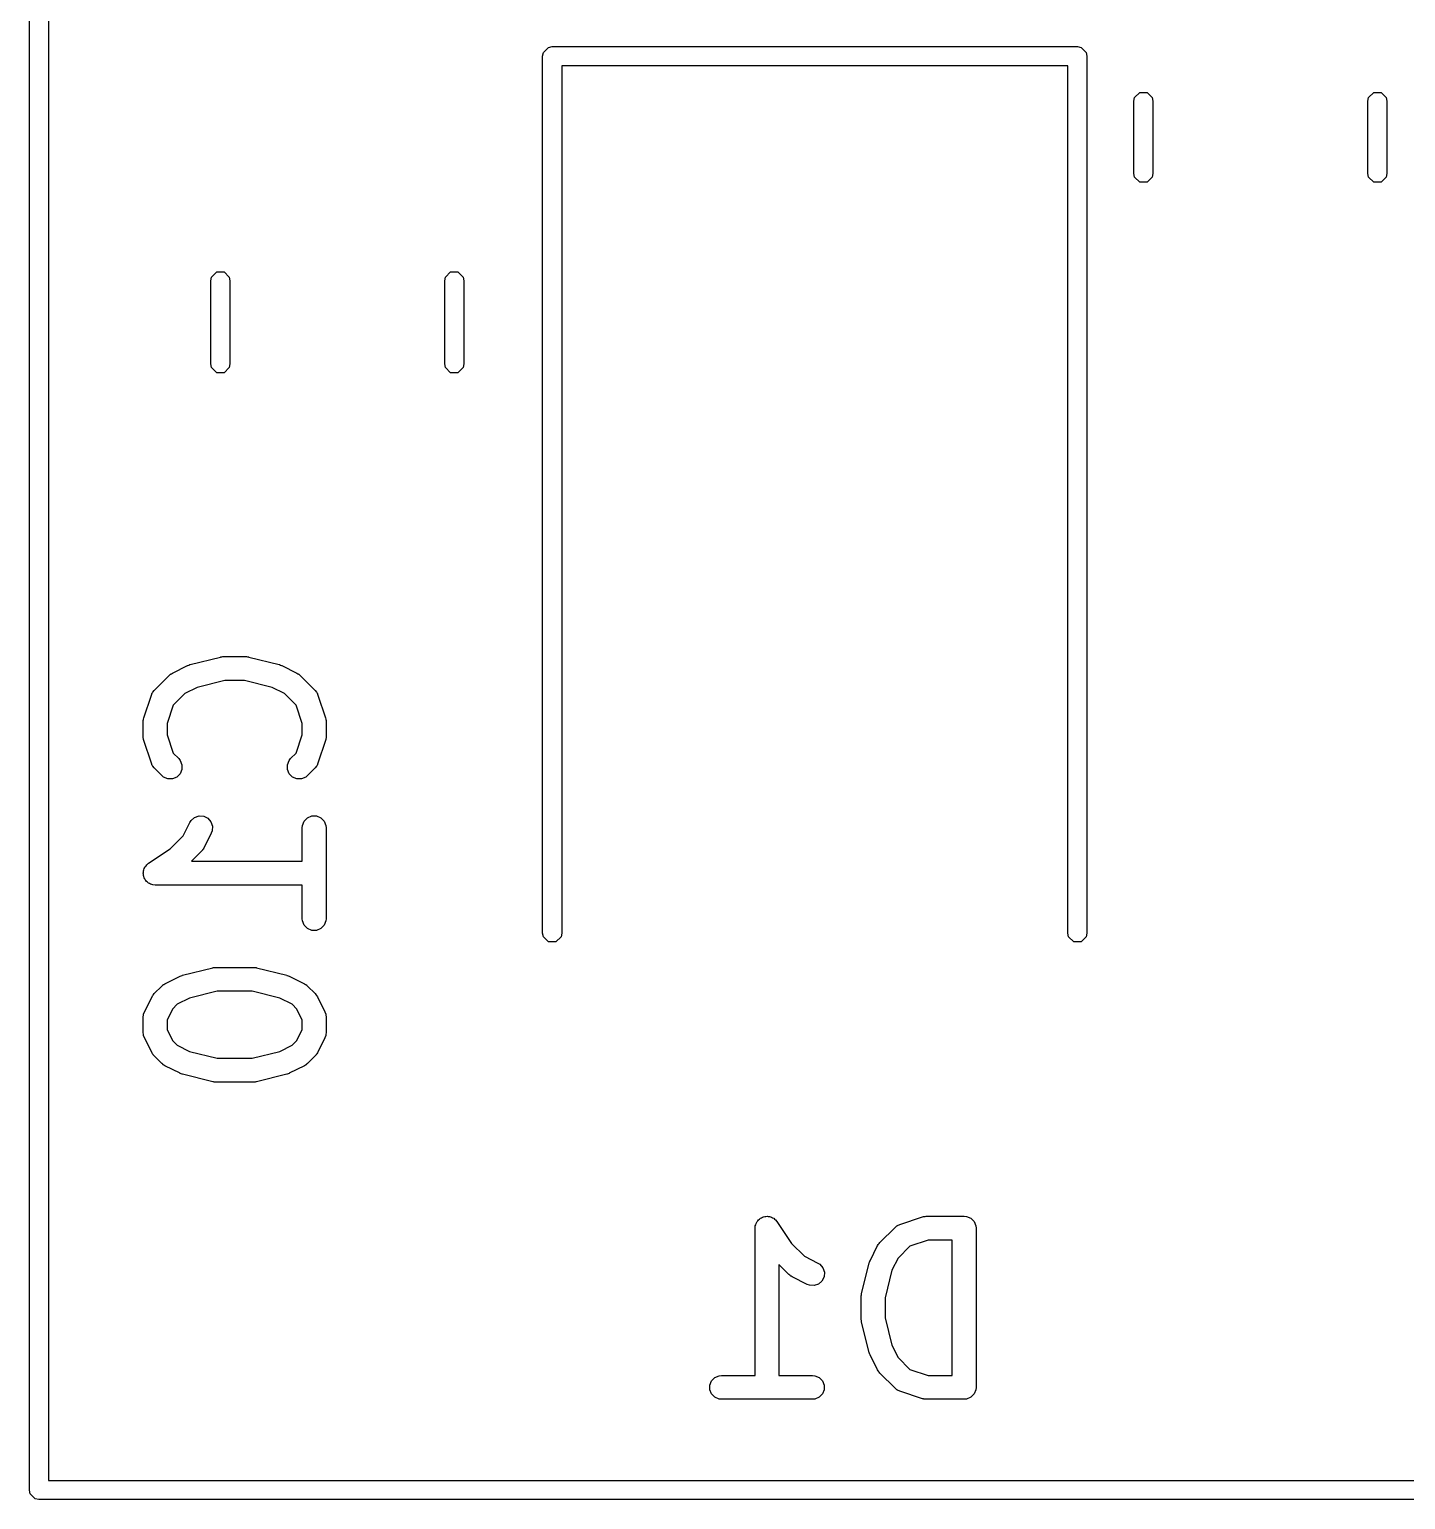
# Model space of a CAD drawing. Extents: x -0.08 to 2.06, y -0.11 to 2.56.
# Drawn here: x -0.0762 to 0.2643, y 0.978 to 1.3417 of the extents above; entities that cross this region are included whole.
import ezdxf

# ---------------------------------------------------------------- set-up
doc = ezdxf.new("R2010")
doc.units = 0
doc.header["$MEASUREMENT"] = 0
doc.layers.add('BLACK', color=7, linetype='CONTINUOUS')

msp = doc.modelspace()

# ---------------------------------------------------------------- linework, layer by layer
at = {"layer": 'BLACK', "linetype": 'CONTINUOUS'}
for p, q in [((-0.07618, 0.98031), (-0.07618, 1.52756)), ((-0.07146, 1.5252), (-0.07146, 0.98268)), ((0.05079, 1.33504), (0.05097, 1.33594)), ((0.05079, 1.11811), (0.05079, 1.33504)), ((0.05097, 1.33594), (0.05225, 1.33722)), ((0.05225, 1.33722), (0.05315, 1.3374)), ((0.05315, 1.3374), (0.18307, 1.3374)), ((0.18307, 1.3374), (0.18397, 1.33722)), ((0.18397, 1.33722), (0.18525, 1.33594)), ((0.18525, 1.33594), (0.18543, 1.33504)), ((0.18543, 1.33504), (0.18543, 1.11811)), ((0.18071, 1.33268), (0.05551, 1.33268)), ((0.05551, 1.33268), (0.05551, 1.11811)), ((0.18071, 1.11811), (0.18071, 1.33268)), ((0.19705, 1.3239), (0.19723, 1.3248)), ((0.19723, 1.3248), (0.19851, 1.32608)), ((0.19851, 1.32608), (0.20031, 1.32608)), ((0.20031, 1.32608), (0.20159, 1.3248)), ((0.20159, 1.3248), (0.20177, 1.3239)), ((0.25492, 1.3239), (0.2551, 1.3248)), ((0.2551, 1.3248), (0.25638, 1.32608)), ((0.25638, 1.32608), (0.25819, 1.32608)), ((0.25819, 1.32608), (0.25947, 1.3248)), ((0.25947, 1.3248), (0.25965, 1.3239)), ((0.19705, 1.30602), (0.19705, 1.3239)), ((0.20177, 1.3239), (0.20177, 1.30602)), ((0.25492, 1.30602), (0.25492, 1.3239)), ((0.25965, 1.3239), (0.25965, 1.30602)), ((0.19723, 1.30512), (0.19705, 1.30602)), ((0.20177, 1.30602), (0.20159, 1.30512)), ((0.2551, 1.30512), (0.25492, 1.30602)), ((0.25965, 1.30602), (0.25947, 1.30512)), ((0.19851, 1.30384), (0.19723, 1.30512)), ((0.20031, 1.30384), (0.19851, 1.30384)), ((0.20159, 1.30512), (0.20031, 1.30384)), ((0.25638, 1.30384), (0.2551, 1.30512)), ((0.25819, 1.30384), (0.25638, 1.30384)), ((0.25947, 1.30512), (0.25819, 1.30384)), ((-0.0313, 1.27948), (-0.03112, 1.28038)), ((-0.03112, 1.28038), (-0.02984, 1.28166)), ((-0.02984, 1.28166), (-0.02803, 1.28166)), ((-0.02803, 1.28166), (-0.02675, 1.28038)), ((-0.02675, 1.28038), (-0.02657, 1.27948)), ((0.02657, 1.27948), (0.02675, 1.28038)), ((0.02675, 1.28038), (0.02803, 1.28166)), ((0.02803, 1.28166), (0.02984, 1.28166)), ((0.02984, 1.28166), (0.03112, 1.28038)), ((0.03112, 1.28038), (0.0313, 1.27948)), ((-0.0313, 1.25891), (-0.0313, 1.27948)), ((-0.02657, 1.27948), (-0.02657, 1.25891)), ((0.02657, 1.25891), (0.02657, 1.27948)), ((0.0313, 1.27948), (0.0313, 1.25891)), ((-0.03112, 1.258), (-0.0313, 1.25891)), ((-0.02657, 1.25891), (-0.02675, 1.258)), ((0.02675, 1.258), (0.02657, 1.25891)), ((0.0313, 1.25891), (0.03112, 1.258)), ((-0.02984, 1.25672), (-0.03112, 1.258)), ((-0.02803, 1.25672), (-0.02984, 1.25672)), ((-0.02675, 1.258), (-0.02803, 1.25672)), ((0.02803, 1.25672), (0.02675, 1.258)), ((0.02984, 1.25672), (0.02803, 1.25672)), ((0.03112, 1.258), (0.02984, 1.25672)), ((-0.03643, 1.18453), (-0.02893, 1.1864)), ((-0.02893, 1.1864), (-0.02883, 1.18642)), ((-0.02883, 1.18642), (-0.02879, 1.18644)), ((-0.02879, 1.18644), (-0.02857, 1.18646)), ((-0.02857, 1.18646), (-0.02836, 1.18649)), ((-0.02836, 1.18649), (-0.02831, 1.18648)), ((-0.02831, 1.18648), (-0.02821, 1.18649)), ((-0.02821, 1.18649), (-0.02259, 1.18649)), ((-0.02259, 1.18649), (-0.02249, 1.18648)), ((-0.02249, 1.18648), (-0.02245, 1.18649)), ((-0.02245, 1.18649), (-0.02223, 1.18646)), ((-0.02223, 1.18646), (-0.02201, 1.18644)), ((-0.02201, 1.18644), (-0.02197, 1.18642)), ((-0.02197, 1.18642), (-0.02187, 1.1864)), ((-0.02187, 1.1864), (-0.01437, 1.18453)), ((-0.04132, 1.18206), (-0.04127, 1.18212)), ((-0.04127, 1.18212), (-0.04118, 1.18218)), ((-0.04118, 1.18218), (-0.0411, 1.18225)), ((-0.0411, 1.18225), (-0.04103, 1.18228)), ((-0.04103, 1.18228), (-0.04078, 1.18243)), ((-0.04078, 1.18243), (-0.03703, 1.18431)), ((-0.03703, 1.18431), (-0.03699, 1.18432)), ((-0.03699, 1.18432), (-0.03697, 1.18433)), ((-0.03697, 1.18433), (-0.03673, 1.18442)), ((-0.03673, 1.18442), (-0.03649, 1.18451)), ((-0.03649, 1.18451), (-0.03647, 1.18451)), ((-0.03647, 1.18451), (-0.03643, 1.18453)), ((-0.01437, 1.18453), (-0.01433, 1.18451)), ((-0.01433, 1.18451), (-0.01431, 1.18451)), ((-0.01431, 1.18451), (-0.01407, 1.18442)), ((-0.01407, 1.18442), (-0.01383, 1.18433)), ((-0.01383, 1.18433), (-0.01381, 1.18432)), ((-0.01381, 1.18432), (-0.01377, 1.18431)), ((-0.01377, 1.18431), (-0.01002, 1.18243)), ((-0.01002, 1.18243), (-0.00977, 1.18228)), ((-0.00977, 1.18228), (-0.0097, 1.18225)), ((-0.0097, 1.18225), (-0.00962, 1.18218)), ((-0.00962, 1.18218), (-0.00953, 1.18212)), ((-0.00953, 1.18212), (-0.00948, 1.18206)), ((-0.0453, 1.17813), (-0.04155, 1.18188)), ((-0.04155, 1.18188), (-0.04132, 1.18206)), ((-0.03468, 1.17888), (-0.03771, 1.17736)), ((-0.02785, 1.18059), (-0.03468, 1.17888)), ((-0.02295, 1.18059), (-0.02785, 1.18059)), ((-0.01612, 1.17888), (-0.02295, 1.18059)), ((-0.01309, 1.17736), (-0.01612, 1.17888)), ((-0.00948, 1.18206), (-0.00925, 1.18188)), ((-0.00925, 1.18188), (-0.0055, 1.17813)), ((-0.04789, 1.17135), (-0.04601, 1.17697)), ((-0.04601, 1.17697), (-0.04578, 1.1775)), ((-0.04578, 1.1775), (-0.04571, 1.17758)), ((-0.04571, 1.17758), (-0.04567, 1.17768)), ((-0.04567, 1.17768), (-0.0453, 1.17813)), ((-0.03771, 1.17736), (-0.04063, 1.17445)), ((-0.01017, 1.17445), (-0.01309, 1.17736)), ((-0.0055, 1.17813), (-0.00514, 1.17768)), ((-0.00514, 1.17768), (-0.00509, 1.17758)), ((-0.00509, 1.17758), (-0.00503, 1.1775)), ((-0.00503, 1.1775), (-0.00479, 1.17697)), ((-0.00479, 1.17697), (-0.00291, 1.17135)), ((-0.04795, 1.17106), (-0.04789, 1.17135)), ((-0.04063, 1.17445), (-0.04213, 1.16994)), ((-0.00867, 1.16994), (-0.01017, 1.17445)), ((-0.00291, 1.17135), (-0.00285, 1.17106)), ((-0.04804, 1.17042), (-0.04801, 1.17071)), ((-0.04804, 1.16667), (-0.04804, 1.17042)), ((-0.04802, 1.17079), (-0.04799, 1.17089)), ((-0.04801, 1.17071), (-0.04802, 1.17079)), ((-0.04799, 1.17089), (-0.04798, 1.17099)), ((-0.04798, 1.17099), (-0.04795, 1.17106)), ((-0.04213, 1.16994), (-0.04213, 1.16715)), ((-0.00867, 1.16715), (-0.00867, 1.16994)), ((-0.00285, 1.17106), (-0.00282, 1.17099)), ((-0.00282, 1.17099), (-0.00281, 1.17089)), ((-0.00281, 1.17089), (-0.00279, 1.17079)), ((-0.00279, 1.17079), (-0.00279, 1.17071)), ((-0.00279, 1.17071), (-0.00276, 1.17042)), ((-0.00276, 1.17042), (-0.00276, 1.16667)), ((-0.04801, 1.16638), (-0.04804, 1.16667)), ((-0.04802, 1.1663), (-0.04801, 1.16638)), ((-0.04799, 1.1662), (-0.04802, 1.1663)), ((-0.04798, 1.16609), (-0.04799, 1.1662)), ((-0.04795, 1.16602), (-0.04798, 1.16609)), ((-0.04789, 1.16573), (-0.04795, 1.16602)), ((-0.04601, 1.16011), (-0.04789, 1.16573)), ((-0.04213, 1.16715), (-0.04063, 1.16264)), ((-0.01017, 1.16264), (-0.00867, 1.16715)), ((-0.00291, 1.16573), (-0.00479, 1.16011)), ((-0.00285, 1.16602), (-0.00291, 1.16573)), ((-0.00282, 1.16609), (-0.00285, 1.16602)), ((-0.00281, 1.1662), (-0.00282, 1.16609)), ((-0.00279, 1.1663), (-0.00281, 1.1662)), ((-0.00276, 1.16667), (-0.00279, 1.16638)), ((-0.00279, 1.16638), (-0.00279, 1.1663)), ((-0.04063, 1.16264), (-0.03925, 1.16126)), ((-0.03925, 1.16126), (-0.03888, 1.16081)), ((-0.03888, 1.16081), (-0.03844, 1.15974)), ((-0.01236, 1.15974), (-0.01192, 1.16081)), ((-0.01192, 1.16081), (-0.01155, 1.16126)), ((-0.01155, 1.16126), (-0.01017, 1.16264)), ((-0.04578, 1.15958), (-0.04601, 1.16011)), ((-0.04571, 1.1595), (-0.04578, 1.15958)), ((-0.04567, 1.1594), (-0.04571, 1.1595)), ((-0.0453, 1.15895), (-0.04567, 1.1594)), ((-0.04342, 1.15708), (-0.0453, 1.15895)), ((-0.04298, 1.15671), (-0.04342, 1.15708)), ((-0.04191, 1.15627), (-0.04298, 1.15671)), ((-0.0397, 1.15671), (-0.04076, 1.15627)), ((-0.03888, 1.15753), (-0.0397, 1.15671)), ((-0.03844, 1.15859), (-0.03888, 1.15753)), ((-0.03844, 1.15974), (-0.03844, 1.15859)), ((-0.01236, 1.15859), (-0.01236, 1.15974)), ((-0.01192, 1.15753), (-0.01236, 1.15859)), ((-0.01111, 1.15671), (-0.01192, 1.15753)), ((-0.01004, 1.15627), (-0.01111, 1.15671)), ((-0.00782, 1.15671), (-0.00889, 1.15627)), ((-0.00738, 1.15708), (-0.00782, 1.15671)), ((-0.0055, 1.15895), (-0.00738, 1.15708)), ((-0.00514, 1.1594), (-0.0055, 1.15895)), ((-0.00509, 1.1595), (-0.00514, 1.1594)), ((-0.00503, 1.15958), (-0.00509, 1.1595)), ((-0.00479, 1.16011), (-0.00503, 1.15958)), ((-0.04076, 1.15627), (-0.04191, 1.15627)), ((-0.00889, 1.15627), (-0.01004, 1.15627)), ((-0.03648, 1.14549), (-0.03617, 1.14598)), ((-0.03617, 1.14598), (-0.0353, 1.14673)), ((-0.0353, 1.14673), (-0.03421, 1.1471)), ((-0.03421, 1.1471), (-0.03306, 1.14702)), ((-0.03306, 1.14702), (-0.03203, 1.1465)), ((-0.03203, 1.1465), (-0.03127, 1.14563)), ((-0.00861, 1.14475), (-0.00817, 1.14581)), ((-0.00817, 1.14581), (-0.00736, 1.14662)), ((-0.00736, 1.14662), (-0.00629, 1.14707)), ((-0.00629, 1.14707), (-0.00514, 1.14707)), ((-0.00514, 1.14707), (-0.00408, 1.14662)), ((-0.00408, 1.14662), (-0.00326, 1.14581)), ((-0.00326, 1.14581), (-0.00282, 1.14475)), ((-0.04134, 1.13897), (-0.03814, 1.14217)), ((-0.03814, 1.14217), (-0.03648, 1.14549)), ((-0.0312, 1.14285), (-0.03307, 1.1391)), ((-0.03127, 1.14563), (-0.03091, 1.14454)), ((-0.03099, 1.14339), (-0.0312, 1.14285)), ((-0.03091, 1.14454), (-0.03099, 1.14339)), ((-0.00867, 1.14417), (-0.00861, 1.14475)), ((-0.00867, 1.13587), (-0.00867, 1.14417)), ((-0.00282, 1.14475), (-0.00276, 1.14417)), ((-0.00276, 1.14417), (-0.00276, 1.12167)), ((-0.04672, 1.13538), (-0.04134, 1.13897)), ((-0.03344, 1.13856), (-0.03362, 1.13833)), ((-0.03338, 1.13861), (-0.03344, 1.13856)), ((-0.03332, 1.1387), (-0.03338, 1.13861)), ((-0.03326, 1.13878), (-0.03332, 1.1387)), ((-0.03323, 1.13885), (-0.03326, 1.13878)), ((-0.03307, 1.1391), (-0.03323, 1.13885)), ((-0.04733, 1.13477), (-0.04717, 1.13501)), ((-0.04717, 1.13501), (-0.04673, 1.13537)), ((-0.04673, 1.13537), (-0.04673, 1.13538)), ((-0.04673, 1.13538), (-0.04673, 1.13538)), ((-0.04673, 1.13538), (-0.04672, 1.13538)), ((-0.03362, 1.13833), (-0.03608, 1.13587)), ((-0.03608, 1.13587), (-0.00867, 1.13587)), ((-0.04804, 1.13292), (-0.04798, 1.13321)), ((-0.04798, 1.13264), (-0.04804, 1.13292)), ((-0.04798, 1.1335), (-0.04787, 1.13377)), ((-0.04798, 1.13321), (-0.04798, 1.1335)), ((-0.04798, 1.13234), (-0.04798, 1.13264)), ((-0.04787, 1.13208), (-0.04798, 1.13234)), ((-0.04787, 1.13377), (-0.04781, 1.13405)), ((-0.04782, 1.13179), (-0.04787, 1.13208)), ((-0.04765, 1.13155), (-0.04782, 1.13179)), ((-0.04781, 1.13405), (-0.04765, 1.13429)), ((-0.04765, 1.13429), (-0.04754, 1.13456)), ((-0.04754, 1.13128), (-0.04765, 1.13155)), ((-0.04754, 1.13456), (-0.04733, 1.13477)), ((-0.04734, 1.13108), (-0.04754, 1.13128)), ((-0.04718, 1.13084), (-0.04734, 1.13108)), ((-0.04693, 1.13067), (-0.04718, 1.13084)), ((-0.04673, 1.13047), (-0.04693, 1.13067)), ((-0.04646, 1.13036), (-0.04673, 1.13047)), ((-0.04622, 1.13019), (-0.04646, 1.13036)), ((-0.04593, 1.13014), (-0.04622, 1.13019)), ((-0.04566, 1.13002), (-0.04593, 1.13014)), ((-0.04509, 1.12997), (-0.04566, 1.13002)), ((-0.00867, 1.12997), (-0.04509, 1.12997)), ((-0.04509, 1.12997), (-0.04509, 1.12997)), ((-0.04509, 1.12997), (-0.04509, 1.12997)), ((-0.04509, 1.12997), (-0.04509, 1.12997)), ((-0.00867, 1.12167), (-0.00867, 1.12997)), ((-0.00861, 1.1211), (-0.00867, 1.12167)), ((-0.00817, 1.12003), (-0.00861, 1.1211)), ((-0.00282, 1.1211), (-0.00326, 1.12003)), ((-0.00276, 1.12167), (-0.00282, 1.1211)), ((-0.00736, 1.11922), (-0.00817, 1.12003)), ((-0.00629, 1.11878), (-0.00736, 1.11922)), ((-0.00514, 1.11878), (-0.00629, 1.11878)), ((-0.00408, 1.11922), (-0.00514, 1.11878)), ((-0.00326, 1.12003), (-0.00408, 1.11922)), ((0.05097, 1.11721), (0.05079, 1.11811)), ((0.05225, 1.11593), (0.05097, 1.11721)), ((0.05533, 1.11721), (0.05405, 1.11593)), ((0.05551, 1.11811), (0.05533, 1.11721)), ((0.18089, 1.11721), (0.18071, 1.11811)), ((0.18217, 1.11593), (0.18089, 1.11721)), ((0.18525, 1.11721), (0.18397, 1.11593)), ((0.18543, 1.11811), (0.18525, 1.11721)), ((0.05405, 1.11593), (0.05225, 1.11593)), ((0.18397, 1.11593), (0.18217, 1.11593)), ((-0.0383, 1.10766), (-0.0308, 1.10954)), ((-0.0308, 1.10954), (-0.0307, 1.10955)), ((-0.0307, 1.10955), (-0.03066, 1.10957)), ((-0.03066, 1.10957), (-0.03045, 1.10959)), ((-0.03045, 1.10959), (-0.03023, 1.10962)), ((-0.03023, 1.10962), (-0.03019, 1.10962)), ((-0.03019, 1.10962), (-0.03009, 1.10963)), ((-0.03009, 1.10963), (-0.02071, 1.10963)), ((-0.02071, 1.10963), (-0.02061, 1.10962)), ((-0.02061, 1.10962), (-0.02057, 1.10962)), ((-0.02057, 1.10962), (-0.02035, 1.10959)), ((-0.02035, 1.10959), (-0.02014, 1.10957)), ((-0.02014, 1.10957), (-0.0201, 1.10955)), ((-0.0201, 1.10955), (-0.02, 1.10954)), ((-0.02, 1.10954), (-0.0125, 1.10766)), ((-0.04266, 1.10557), (-0.03891, 1.10744)), ((-0.03891, 1.10744), (-0.03887, 1.10746)), ((-0.03887, 1.10746), (-0.03885, 1.10747)), ((-0.03885, 1.10747), (-0.03861, 1.10756)), ((-0.03861, 1.10756), (-0.03837, 1.10765)), ((-0.03837, 1.10765), (-0.03835, 1.10765)), ((-0.03835, 1.10765), (-0.0383, 1.10766)), ((-0.0125, 1.10766), (-0.01246, 1.10765)), ((-0.01246, 1.10765), (-0.01243, 1.10765)), ((-0.01243, 1.10765), (-0.0122, 1.10756)), ((-0.0122, 1.10756), (-0.01195, 1.10747)), ((-0.01195, 1.10747), (-0.01194, 1.10746)), ((-0.01194, 1.10746), (-0.01189, 1.10744)), ((-0.01189, 1.10744), (-0.00814, 1.10557)), ((-0.04773, 1.09862), (-0.04585, 1.10237)), ((-0.04585, 1.10237), (-0.0457, 1.10262)), ((-0.0457, 1.10262), (-0.04567, 1.10269)), ((-0.04567, 1.10269), (-0.0456, 1.10277)), ((-0.0456, 1.10277), (-0.04554, 1.10286)), ((-0.04554, 1.10286), (-0.04548, 1.10291)), ((-0.04548, 1.10291), (-0.0453, 1.10314)), ((-0.0453, 1.10314), (-0.04342, 1.10501)), ((-0.04342, 1.10501), (-0.0432, 1.1052)), ((-0.0432, 1.1052), (-0.04315, 1.10526)), ((-0.04315, 1.10526), (-0.04306, 1.10531)), ((-0.04306, 1.10531), (-0.04298, 1.10538)), ((-0.04298, 1.10538), (-0.0429, 1.10541)), ((-0.0429, 1.10541), (-0.04266, 1.10557)), ((-0.02972, 1.10372), (-0.03656, 1.10201)), ((-0.02108, 1.10372), (-0.02972, 1.10372)), ((-0.01425, 1.10201), (-0.02108, 1.10372)), ((-0.00814, 1.10557), (-0.0079, 1.10541)), ((-0.0079, 1.10541), (-0.00782, 1.10538)), ((-0.00782, 1.10538), (-0.00774, 1.10531)), ((-0.00774, 1.10531), (-0.00765, 1.10526)), ((-0.00765, 1.10526), (-0.0076, 1.1052)), ((-0.0076, 1.1052), (-0.00738, 1.10501)), ((-0.00738, 1.10501), (-0.0055, 1.10314)), ((-0.0055, 1.10314), (-0.00532, 1.10291)), ((-0.00532, 1.10291), (-0.00526, 1.10286)), ((-0.00526, 1.10286), (-0.0052, 1.10277)), ((-0.0052, 1.10277), (-0.00514, 1.10269)), ((-0.00514, 1.10269), (-0.00511, 1.10262)), ((-0.00511, 1.10262), (-0.00495, 1.10237)), ((-0.00495, 1.10237), (-0.00307, 1.09862)), ((-0.04793, 1.09808), (-0.04773, 1.09862)), ((-0.04078, 1.0993), (-0.04213, 1.0966)), ((-0.03959, 1.1005), (-0.04078, 1.0993)), ((-0.03656, 1.10201), (-0.03959, 1.1005)), ((-0.01121, 1.1005), (-0.01425, 1.10201)), ((-0.01002, 1.0993), (-0.01121, 1.1005)), ((-0.00867, 1.0966), (-0.01002, 1.0993)), ((-0.00307, 1.09862), (-0.00287, 1.09808)), ((-0.04804, 1.0973), (-0.04798, 1.09788)), ((-0.04804, 1.09355), (-0.04804, 1.0973)), ((-0.04798, 1.09788), (-0.04794, 1.09797)), ((-0.04794, 1.09797), (-0.04793, 1.09808)), ((-0.04213, 1.0966), (-0.04213, 1.09425)), ((-0.00867, 1.09425), (-0.00867, 1.0966)), ((-0.00287, 1.09808), (-0.00286, 1.09797)), ((-0.00286, 1.09797), (-0.00282, 1.09788)), ((-0.00282, 1.09788), (-0.00276, 1.0973)), ((-0.00276, 1.0973), (-0.00276, 1.09355)), ((-0.04798, 1.09297), (-0.04804, 1.09355)), ((-0.04794, 1.09288), (-0.04798, 1.09297)), ((-0.04793, 1.09277), (-0.04794, 1.09288)), ((-0.04773, 1.09223), (-0.04793, 1.09277)), ((-0.04585, 1.08848), (-0.04773, 1.09223)), ((-0.04213, 1.09425), (-0.04078, 1.09155)), ((-0.04078, 1.09155), (-0.03959, 1.09035)), ((-0.01121, 1.09035), (-0.01002, 1.09155)), ((-0.01002, 1.09155), (-0.00867, 1.09425)), ((-0.00307, 1.09223), (-0.00495, 1.08848)), ((-0.00287, 1.09277), (-0.00307, 1.09223)), ((-0.00286, 1.09288), (-0.00287, 1.09277)), ((-0.00282, 1.09297), (-0.00286, 1.09288)), ((-0.00276, 1.09355), (-0.00282, 1.09297)), ((-0.0457, 1.08823), (-0.04585, 1.08848)), ((-0.04567, 1.08816), (-0.0457, 1.08823)), ((-0.0456, 1.08808), (-0.04567, 1.08816)), ((-0.04554, 1.08799), (-0.0456, 1.08808)), ((-0.04548, 1.08794), (-0.04554, 1.08799)), ((-0.0453, 1.08771), (-0.04548, 1.08794)), ((-0.04342, 1.08584), (-0.0453, 1.08771)), ((-0.03959, 1.09035), (-0.03656, 1.08884)), ((-0.03656, 1.08884), (-0.02972, 1.08713)), ((-0.02108, 1.08713), (-0.01425, 1.08884)), ((-0.01425, 1.08884), (-0.01121, 1.09035)), ((-0.0055, 1.08771), (-0.00738, 1.08584)), ((-0.00532, 1.08794), (-0.0055, 1.08771)), ((-0.00526, 1.08799), (-0.00532, 1.08794)), ((-0.0052, 1.08808), (-0.00526, 1.08799)), ((-0.00514, 1.08816), (-0.0052, 1.08808)), ((-0.00511, 1.08823), (-0.00514, 1.08816)), ((-0.00495, 1.08848), (-0.00511, 1.08823)), ((-0.0432, 1.08565), (-0.04342, 1.08584)), ((-0.04315, 1.08559), (-0.0432, 1.08565)), ((-0.04306, 1.08554), (-0.04315, 1.08559)), ((-0.04298, 1.08547), (-0.04306, 1.08554)), ((-0.0429, 1.08544), (-0.04298, 1.08547)), ((-0.04266, 1.08529), (-0.0429, 1.08544)), ((-0.03891, 1.08341), (-0.04266, 1.08529)), ((-0.02972, 1.08713), (-0.02108, 1.08713)), ((-0.00814, 1.08529), (-0.01189, 1.08341)), ((-0.0079, 1.08544), (-0.00814, 1.08529)), ((-0.00782, 1.08547), (-0.0079, 1.08544)), ((-0.00774, 1.08554), (-0.00782, 1.08547)), ((-0.00765, 1.08559), (-0.00774, 1.08554)), ((-0.0076, 1.08565), (-0.00765, 1.08559)), ((-0.00738, 1.08584), (-0.0076, 1.08565)), ((-0.03887, 1.08339), (-0.03891, 1.08341)), ((-0.03885, 1.08338), (-0.03887, 1.08339)), ((-0.03861, 1.0833), (-0.03885, 1.08338)), ((-0.03837, 1.0832), (-0.03861, 1.0833)), ((-0.03835, 1.0832), (-0.03837, 1.0832)), ((-0.0383, 1.08319), (-0.03835, 1.0832)), ((-0.0308, 1.08131), (-0.0383, 1.08319)), ((-0.0307, 1.0813), (-0.0308, 1.08131)), ((-0.03066, 1.08128), (-0.0307, 1.0813)), ((-0.03045, 1.08126), (-0.03066, 1.08128)), ((-0.03023, 1.08123), (-0.03045, 1.08126)), ((-0.03019, 1.08123), (-0.03023, 1.08123)), ((-0.03009, 1.08122), (-0.03019, 1.08123)), ((-0.02071, 1.08122), (-0.03009, 1.08122)), ((-0.02061, 1.08123), (-0.02071, 1.08122)), ((-0.02057, 1.08123), (-0.02061, 1.08123)), ((-0.02035, 1.08126), (-0.02057, 1.08123)), ((-0.02014, 1.08128), (-0.02035, 1.08126)), ((-0.0201, 1.0813), (-0.02014, 1.08128)), ((-0.02, 1.08131), (-0.0201, 1.0813)), ((-0.0125, 1.08319), (-0.02, 1.08131)), ((-0.01246, 1.0832), (-0.0125, 1.08319)), ((-0.01243, 1.0832), (-0.01246, 1.0832)), ((-0.0122, 1.0833), (-0.01243, 1.0832)), ((-0.01195, 1.08338), (-0.0122, 1.0833)), ((-0.01194, 1.08339), (-0.01195, 1.08338)), ((-0.01189, 1.08341), (-0.01194, 1.08339)), ((0.10445, 1.04734), (0.10466, 1.04754)), ((0.10466, 1.04754), (0.10493, 1.04765)), ((0.10493, 1.04765), (0.10517, 1.04782)), ((0.10517, 1.04782), (0.10546, 1.04787)), ((0.10546, 1.04787), (0.10572, 1.04798)), ((0.10572, 1.04798), (0.10602, 1.04798)), ((0.10602, 1.04798), (0.1063, 1.04804)), ((0.1063, 1.04804), (0.10659, 1.04798)), ((0.10659, 1.04798), (0.10688, 1.04798)), ((0.10688, 1.04798), (0.10715, 1.04787)), ((0.10715, 1.04787), (0.10743, 1.04781)), ((0.10743, 1.04781), (0.10767, 1.04765)), ((0.10767, 1.04765), (0.10794, 1.04754)), ((0.10794, 1.04754), (0.10815, 1.04733)), ((0.13911, 1.04601), (0.14474, 1.04789)), ((0.14474, 1.04789), (0.14502, 1.04795)), ((0.14502, 1.04795), (0.14509, 1.04798)), ((0.14509, 1.04798), (0.1452, 1.04799)), ((0.1452, 1.04799), (0.1453, 1.04802)), ((0.1453, 1.04802), (0.14538, 1.04801)), ((0.14538, 1.04801), (0.14567, 1.04804)), ((0.14567, 1.04804), (0.15504, 1.04804)), ((0.15504, 1.04804), (0.15562, 1.04798)), ((0.15562, 1.04798), (0.15668, 1.04754)), ((0.15668, 1.04754), (0.1575, 1.04673)), ((0.10335, 1.04509), (0.1034, 1.04566)), ((0.10335, 1.00867), (0.10335, 1.04509)), ((0.10335, 1.04509), (0.10335, 1.04509)), ((0.10335, 1.04509), (0.10335, 1.04509)), ((0.10335, 1.04509), (0.10335, 1.04509)), ((0.1034, 1.04566), (0.10351, 1.04593)), ((0.10351, 1.04593), (0.10357, 1.04622)), ((0.10357, 1.04622), (0.10373, 1.04646)), ((0.10373, 1.04646), (0.10384, 1.04673)), ((0.10384, 1.04673), (0.10405, 1.04693)), ((0.10405, 1.04693), (0.10421, 1.04718)), ((0.10421, 1.04718), (0.10445, 1.04734)), ((0.10815, 1.04733), (0.10839, 1.04717)), ((0.10839, 1.04717), (0.10875, 1.04673)), ((0.10875, 1.04673), (0.10875, 1.04673)), ((0.10875, 1.04673), (0.10875, 1.04673)), ((0.10875, 1.04673), (0.10876, 1.04672)), ((0.10876, 1.04672), (0.11234, 1.04134)), ((0.13421, 1.04155), (0.13796, 1.0453)), ((0.13796, 1.0453), (0.1384, 1.04567)), ((0.1384, 1.04567), (0.1385, 1.04571)), ((0.1385, 1.04571), (0.13858, 1.04578)), ((0.13858, 1.04578), (0.13911, 1.04601)), ((0.1575, 1.04673), (0.15794, 1.04566)), ((0.15794, 1.04566), (0.158, 1.04509)), ((0.158, 1.04509), (0.158, 1.00572)), ((0.11234, 1.04134), (0.11555, 1.03814)), ((0.13178, 1.03703), (0.13365, 1.04078)), ((0.13365, 1.04078), (0.13381, 1.04103)), ((0.13381, 1.04103), (0.13384, 1.0411)), ((0.13384, 1.0411), (0.13391, 1.04118)), ((0.13391, 1.04118), (0.13396, 1.04127)), ((0.13396, 1.04127), (0.13402, 1.04132)), ((0.13402, 1.04132), (0.13421, 1.04155)), ((0.14164, 1.04063), (0.13872, 1.03771)), ((0.14615, 1.04213), (0.14164, 1.04063)), ((0.15209, 1.04213), (0.14615, 1.04213)), ((0.15209, 1.00867), (0.15209, 1.04213)), ((0.11555, 1.03814), (0.11887, 1.03648)), ((0.13157, 1.03649), (0.13166, 1.03673)), ((0.13166, 1.03673), (0.13175, 1.03697)), ((0.13175, 1.03697), (0.13176, 1.03699)), ((0.13176, 1.03699), (0.13178, 1.03703)), ((0.13872, 1.03771), (0.13721, 1.03468)), ((0.11171, 1.03362), (0.10925, 1.03608)), ((0.10925, 1.03608), (0.10925, 1.00867)), ((0.11194, 1.03344), (0.11171, 1.03362)), ((0.11199, 1.03338), (0.11194, 1.03344)), ((0.11208, 1.03332), (0.11199, 1.03338)), ((0.11216, 1.03326), (0.11208, 1.03332)), ((0.11223, 1.03323), (0.11216, 1.03326)), ((0.11248, 1.03307), (0.11223, 1.03323)), ((0.11623, 1.0312), (0.11248, 1.03307)), ((0.11887, 1.03648), (0.11936, 1.03617)), ((0.11936, 1.03617), (0.12011, 1.0353)), ((0.1204, 1.03306), (0.11988, 1.03203)), ((0.12011, 1.0353), (0.12048, 1.03421)), ((0.12048, 1.03421), (0.1204, 1.03306)), ((0.12968, 1.02893), (0.13156, 1.03643)), ((0.13156, 1.03643), (0.13157, 1.03647)), ((0.13157, 1.03647), (0.13157, 1.03649)), ((0.13721, 1.03468), (0.1355, 1.02785)), ((0.11677, 1.03099), (0.11623, 1.0312)), ((0.11792, 1.03091), (0.11677, 1.03099)), ((0.11901, 1.03127), (0.11792, 1.03091)), ((0.11988, 1.03203), (0.11901, 1.03127)), ((0.12959, 1.02821), (0.1296, 1.02831)), ((0.12959, 1.02259), (0.12959, 1.02821)), ((0.1296, 1.02836), (0.12963, 1.02857)), ((0.1296, 1.02831), (0.1296, 1.02836)), ((0.12963, 1.02857), (0.12965, 1.02879)), ((0.12965, 1.02879), (0.12967, 1.02883)), ((0.12967, 1.02883), (0.12968, 1.02893)), ((0.1355, 1.02785), (0.1355, 1.02295)), ((0.1296, 1.02249), (0.12959, 1.02259)), ((0.1296, 1.02245), (0.1296, 1.02249)), ((0.12963, 1.02223), (0.1296, 1.02245)), ((0.12965, 1.02201), (0.12963, 1.02223)), ((0.1355, 1.02295), (0.13721, 1.01612)), ((0.12967, 1.02197), (0.12965, 1.02201)), ((0.12968, 1.02187), (0.12967, 1.02197)), ((0.13156, 1.01437), (0.12968, 1.02187)), ((0.13721, 1.01612), (0.13872, 1.01309)), ((0.13157, 1.01433), (0.13156, 1.01437)), ((0.13157, 1.01431), (0.13157, 1.01433)), ((0.13166, 1.01407), (0.13157, 1.01431)), ((0.13175, 1.01383), (0.13166, 1.01407)), ((0.13176, 1.01381), (0.13175, 1.01383)), ((0.13178, 1.01377), (0.13176, 1.01381)), ((0.13365, 1.01002), (0.13178, 1.01377)), ((0.13872, 1.01309), (0.14164, 1.01017)), ((0.0926, 1.00736), (0.09341, 1.00817)), ((0.09341, 1.00817), (0.09447, 1.00861)), ((0.09447, 1.00861), (0.09505, 1.00867)), ((0.09505, 1.00867), (0.10335, 1.00867)), ((0.10925, 1.00867), (0.11755, 1.00867)), ((0.11755, 1.00867), (0.11812, 1.00861)), ((0.11812, 1.00861), (0.11919, 1.00817)), ((0.11919, 1.00817), (0.12, 1.00736)), ((0.13381, 1.00977), (0.13365, 1.01002)), ((0.13384, 1.0097), (0.13381, 1.00977)), ((0.13391, 1.00962), (0.13384, 1.0097)), ((0.13396, 1.00953), (0.13391, 1.00962)), ((0.13402, 1.00948), (0.13396, 1.00953)), ((0.13421, 1.00925), (0.13402, 1.00948)), ((0.13796, 1.0055), (0.13421, 1.00925)), ((0.14164, 1.01017), (0.14615, 1.00867)), ((0.14615, 1.00867), (0.15209, 1.00867)), ((0.09215, 1.00629), (0.0926, 1.00736)), ((0.09215, 1.00514), (0.09215, 1.00629)), ((0.0926, 1.00408), (0.09215, 1.00514)), ((0.09341, 1.00326), (0.0926, 1.00408)), ((0.12, 1.00408), (0.11919, 1.00326)), ((0.12, 1.00736), (0.12044, 1.00629)), ((0.12044, 1.00514), (0.12, 1.00408)), ((0.12044, 1.00629), (0.12044, 1.00514)), ((0.1384, 1.00514), (0.13796, 1.0055)), ((0.1385, 1.00509), (0.1384, 1.00514)), ((0.13858, 1.00503), (0.1385, 1.00509)), ((0.13911, 1.00479), (0.13858, 1.00503)), ((0.14474, 1.00291), (0.13911, 1.00479)), ((0.1575, 1.00408), (0.15668, 1.00326)), ((0.15794, 1.00514), (0.1575, 1.00408)), ((0.158, 1.00572), (0.15794, 1.00514)), ((0.09447, 1.00282), (0.09341, 1.00326)), ((0.09505, 1.00276), (0.09447, 1.00282)), ((0.11755, 1.00276), (0.09505, 1.00276)), ((0.11812, 1.00282), (0.11755, 1.00276)), ((0.11919, 1.00326), (0.11812, 1.00282)), ((0.14502, 1.00285), (0.14474, 1.00291)), ((0.14509, 1.00282), (0.14502, 1.00285)), ((0.1452, 1.00281), (0.14509, 1.00282)), ((0.1453, 1.00279), (0.1452, 1.00281)), ((0.14538, 1.00279), (0.1453, 1.00279)), ((0.14567, 1.00276), (0.14538, 1.00279)), ((0.15504, 1.00276), (0.14567, 1.00276)), ((0.15562, 1.00282), (0.15504, 1.00276)), ((0.15668, 1.00326), (0.15562, 1.00282)), ((-0.07146, 0.98268), (0.66299, 0.98268)), ((-0.076, 0.97941), (-0.07618, 0.98031)), ((-0.07472, 0.97813), (-0.076, 0.97941)), ((-0.07382, 0.97795), (-0.07472, 0.97813)), ((0.66535, 0.97795), (-0.07382, 0.97795))]:
    msp.add_line(p, q, dxfattribs=at)

doc.saveas('drawing.dxf')
